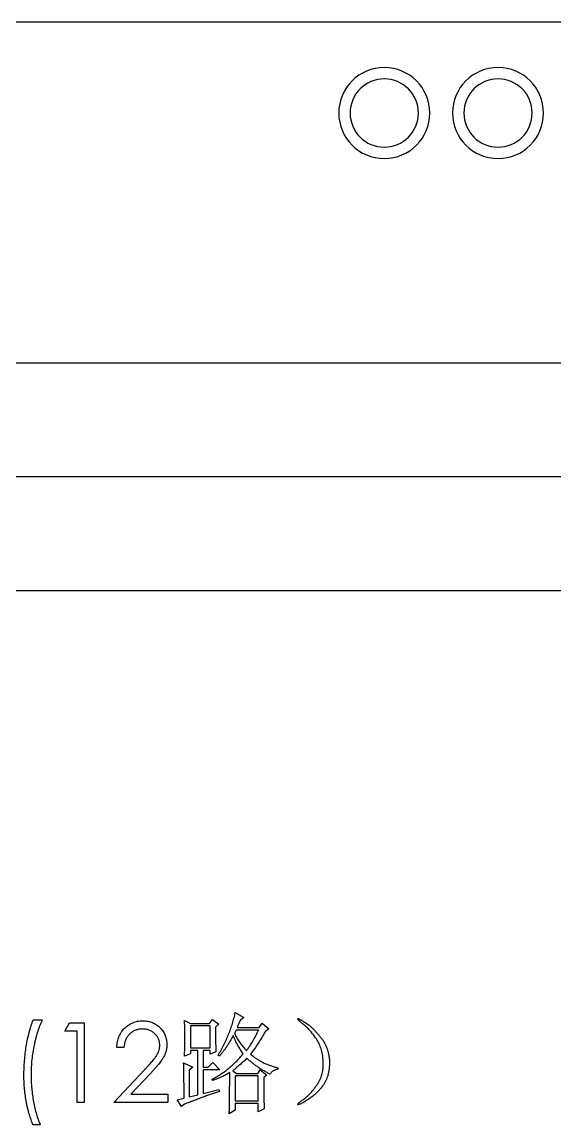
# Model space of a CAD drawing. Extents: x 248532 to 249232, y 288698 to 289998.
# Drawn here: x 249030.88 to 249054.29, y 288961.9 to 289010.38 of the extents above; entities that cross this region are included whole.
import ezdxf

# ---------------------------------------------------------------- set-up
doc = ezdxf.new("R2010")
doc.units = 0
doc.header["$MEASUREMENT"] = 0
doc.layers.add('PV-115', color=7, linetype='Continuous')

# ---------------------------------------------------------------- blocks, each defined once
blk = doc.blocks.new('Manufacturer光辉PartName智能照明控制模块Series12位ShellFrameLimitingCurrentRemarkPartTypeMinCurrent0MaxCurrent0PolesMinPower0MaxPower0LibType2DelFlgfalseUpdateDate')
at = {"layer": 'PV-115'}
for p, q in [((108, 52), (-108, 52)), ((108, 37), (-108, 37)), ((108, 32), (-108, 32)), ((108, 27), (-108, 27)), ((35.454, 8.449), (35.832, 8.238)), ((26.568, 8.135), (26.972, 8.135)), ((27.959, 7.641), (28.165, 8)), ((28.165, 8), (28.812, 8)), ((28.812, 8), (28.812, 4.5)), ((33.22, 8.111), (33.485, 7.979)), ((33.485, 7.979), (34.318, 7.979)), ((34.356, 7.865), (33.485, 7.865)), ((33.485, 7.865), (33.485, 6.902)), ((34.318, 7.979), (34.45, 8.149)), ((34.356, 6.902), (34.356, 7.865)), ((34.45, 8.149), (34.734, 7.942)), ((34.734, 7.942), (34.583, 7.811)), ((35.529, 7.799), (36.495, 7.799)), ((35.832, 8.238), (35.681, 8.124)), ((36.495, 7.799), (36.627, 7.989)), ((36.627, 7.989), (36.93, 7.743)), ((28.498, 7.641), (27.959, 7.641)), ((28.498, 4.5), (28.498, 7.641)), ((35.492, 7.686), (35.416, 7.534)), ((36.476, 7.686), (35.492, 7.686)), ((36.93, 7.743), (36.76, 7.611)), ((30.562, 6.923), (30.248, 6.923)), ((33.485, 6.902), (34.356, 6.902)), ((33.807, 6.788), (33.485, 6.788)), ((33.485, 6.788), (33.485, 6.637)), ((33.807, 4.838), (33.807, 6.788)), ((34.356, 6.788), (34.034, 6.788)), ((34.034, 6.788), (34.034, 6.049)), ((34.356, 6.618), (34.356, 6.788)), ((33.485, 6.637), (33.22, 6.542)), ((34.602, 6.732), (34.356, 6.618)), ((34.753, 6.54), (34.696, 6.577)), ((30.113, 4.5), (31.471, 5.949)), ((33.182, 6.246), (33.58, 6.052)), ((33.58, 6.052), (33.428, 5.917)), ((33.428, 5.917), (33.428, 4.743)), ((34.034, 6.049), (34.261, 6.049)), ((34.772, 5.936), (34.034, 5.936)), ((34.034, 5.936), (34.034, 4.895)), ((34.261, 6.049), (34.469, 6.258)), ((34.469, 6.258), (34.772, 5.936)), ((35.34, 5.893), (35.51, 5.78)), ((36.438, 5.78), (36.552, 5.932)), ((36.552, 5.932), (36.836, 5.705)), ((37.328, 6.026), (37.328, 5.95)), ((31.738, 5.794), (30.863, 4.859)), ((34.45, 5.462), (34.431, 5.519)), ((36.457, 5.667), (35.454, 5.667)), ((35.454, 5.667), (35.454, 4.569)), ((35.51, 5.78), (36.438, 5.78)), ((36.457, 4.569), (36.457, 5.667)), ((36.836, 5.705), (36.703, 5.592)), ((30.863, 4.859), (32.491, 4.859)), ((32.491, 4.859), (32.491, 4.5)), ((34.034, 4.895), (34.734, 5.065)), ((34.734, 5.065), (34.753, 4.989)), ((28.812, 4.5), (28.498, 4.5)), ((32.491, 4.5), (30.113, 4.5)), ((32.898, 4.611), (33.201, 4.686)), ((33.087, 4.327), (32.898, 4.611)), ((33.22, 4.421), (33.087, 4.327)), ((33.428, 4.743), (33.807, 4.838)), ((35.454, 4.569), (36.457, 4.569)), ((36.457, 4.455), (35.454, 4.455)), ((35.454, 4.455), (35.454, 4.163)), ((36.457, 4.082), (36.457, 4.455)), ((35.454, 4.163), (35.189, 4.006)), ((36.722, 4.214), (36.457, 4.082)), ((26.882, 3.513), (26.568, 3.513))]:
    blk.add_line(p, q, dxfattribs=at)
for centre, radius, start, end in [((42, 48), 2, 0, 180), ((47, 48), 2, 0, 180), ((42, 48), 1.5, 0, 180), ((47, 48), 1.5, 0, 180), ((42, 48), 2, 180, 0), ((42, 48), 1.5, 180, 0), ((47, 48), 2, 180, 0), ((47, 48), 1.5, 180, 0)]:
    blk.add_arc(centre, radius, start, end, dxfattribs=at)
for points, knots in [([(34.696, 6.577), (34.741, 6.653), (34.829, 6.803), (34.951, 7.033), (35.061, 7.264), (35.162, 7.497), (35.251, 7.733), (35.33, 7.97), (35.398, 8.208), (35.435, 8.369), (35.454, 8.449)], [0, 0, 0, 0, 0.12981, 0.257714, 0.384211, 0.509191, 0.633057, 0.756165, 0.878406, 1, 1, 1, 1]), ([(26.165, 5.682), (26.166, 5.792), (26.168, 6.01), (26.188, 6.335), (26.22, 6.656), (26.265, 6.97), (26.322, 7.278), (26.392, 7.574), (26.472, 7.86), (26.537, 8.044), (26.568, 8.135)], [0, 0, 0, 0, 0.131664, 0.262136, 0.390776, 0.518632, 0.643982, 0.765918, 0.884434, 1, 1, 1, 1]), ([(26.972, 8.135), (26.954, 8.095), (26.916, 8.013), (26.865, 7.887), (26.815, 7.757), (26.77, 7.621), (26.726, 7.48), (26.685, 7.334), (26.647, 7.184), (26.601, 6.976), (26.551, 6.711), (26.509, 6.388), (26.483, 6.059), (26.48, 5.838), (26.479, 5.727)], [0, 0, 0, 0, 0.053473, 0.108577, 0.164847, 0.222508, 0.282149, 0.343289, 0.405779, 0.470211, 0.600937, 0.732284, 0.865466, 1, 1, 1, 1]), ([(30.248, 6.923), (30.25, 6.965), (30.254, 7.047), (30.273, 7.166), (30.3, 7.28), (30.338, 7.388), (30.385, 7.49), (30.442, 7.587), (30.509, 7.678), (30.585, 7.763), (30.668, 7.84), (30.757, 7.906), (30.851, 7.963), (30.949, 8.01), (31.053, 8.045), (31.161, 8.071), (31.273, 8.087), (31.35, 8.089), (31.389, 8.09)], [0, 0, 0, 0, 0.068791, 0.135103, 0.198979, 0.261904, 0.323495, 0.385195, 0.446969, 0.509765, 0.572251, 0.633405, 0.693251, 0.752583, 0.812579, 0.873275, 0.93555, 1, 1, 1, 1]), ([(31.389, 8.09), (31.428, 8.089), (31.503, 8.087), (31.613, 8.072), (31.718, 8.048), (31.817, 8.015), (31.91, 7.97), (31.998, 7.916), (32.081, 7.854), (32.155, 7.781), (32.224, 7.703), (32.283, 7.619), (32.333, 7.533), (32.376, 7.443), (32.407, 7.349), (32.43, 7.253), (32.443, 7.152), (32.446, 7.084), (32.447, 7.049)], [0, 0, 0, 0, 0.069475, 0.136517, 0.200789, 0.26383, 0.325735, 0.387291, 0.449509, 0.512968, 0.576275, 0.63758, 0.697903, 0.757172, 0.816599, 0.876653, 0.93729, 1, 1, 1, 1]), ([(33.22, 6.542), (33.223, 6.617), (33.229, 6.763), (33.234, 6.981), (33.238, 7.193), (33.239, 7.399), (33.238, 7.595), (33.234, 7.779), (33.229, 7.95), (33.223, 8.059), (33.22, 8.111)], [0, 0, 0, 0, 0.142136, 0.280644, 0.415998, 0.547763, 0.673721, 0.791212, 0.899807, 1, 1, 1, 1]), ([(34.583, 7.811), (34.583, 7.747), (34.582, 7.625), (34.584, 7.449), (34.585, 7.29), (34.587, 7.147), (34.591, 7.02), (34.593, 6.909), (34.597, 6.815), (34.6, 6.758), (34.602, 6.732)], [0, 0, 0, 0, 0.177873, 0.34017, 0.487537, 0.619982, 0.737511, 0.840113, 0.927837, 1, 1, 1, 1]), ([(35.681, 8.124), (35.677, 8.117), (35.669, 8.1), (35.656, 8.073), (35.641, 8.041), (35.623, 8.003), (35.603, 7.96), (35.58, 7.911), (35.556, 7.857), (35.539, 7.819), (35.529, 7.799)], [0, 0, 0, 0, 0.067404, 0.152313, 0.252113, 0.368581, 0.502548, 0.651414, 0.816959, 1, 1, 1, 1]), ([(38.482, 7.908), (38.459, 7.926), (38.417, 7.96), (38.357, 8.007), (38.308, 8.05), (38.267, 8.086), (38.237, 8.118), (38.215, 8.143), (38.202, 8.162), (38.196, 8.179), (38.209, 8.19), (38.23, 8.183), (38.259, 8.173), (38.299, 8.152), (38.35, 8.125), (38.411, 8.087), (38.483, 8.041), (38.564, 7.987), (38.652, 7.927), (38.739, 7.857), (38.826, 7.78), (38.914, 7.697), (39, 7.606), (39.088, 7.509), (39.173, 7.403), (39.259, 7.293), (39.339, 7.176), (39.409, 7.053), (39.467, 6.925), (39.514, 6.791), (39.55, 6.653), (39.576, 6.51), (39.59, 6.362), (39.592, 6.21), (39.585, 6.06), (39.568, 5.915), (39.543, 5.777), (39.507, 5.646), (39.461, 5.522), (39.406, 5.405), (39.342, 5.295), (39.292, 5.227), (39.266, 5.193)], [0, 0, 0, 0, 0.021469, 0.040204, 0.056431, 0.069806, 0.080596, 0.088831, 0.09451, 0.098016, 0.100593, 0.105302, 0.11287, 0.123879, 0.138309, 0.155969, 0.177083, 0.201603, 0.228345, 0.255987, 0.284607, 0.314525, 0.345424, 0.377715, 0.411342, 0.446084, 0.481279, 0.516134, 0.550968, 0.585729, 0.621049, 0.656789, 0.693531, 0.731328, 0.768812, 0.804936, 0.839514, 0.872947, 0.905634, 0.937429, 0.968825, 1, 1, 1, 1]), ([(38.482, 4.663), (38.505, 4.679), (38.553, 4.714), (38.622, 4.773), (38.692, 4.841), (38.764, 4.916), (38.835, 5), (38.909, 5.09), (38.982, 5.19), (39.057, 5.294), (39.127, 5.406), (39.187, 5.524), (39.235, 5.647), (39.274, 5.773), (39.301, 5.905), (39.318, 6.041), (39.323, 6.181), (39.319, 6.323), (39.305, 6.464), (39.287, 6.602), (39.259, 6.733), (39.225, 6.858), (39.183, 6.976), (39.136, 7.089), (39.08, 7.195), (38.997, 7.326), (38.889, 7.475), (38.757, 7.64), (38.622, 7.784), (38.528, 7.868), (38.482, 7.908)], [0, 0, 0, 0, 0.022636, 0.046687, 0.072365, 0.099748, 0.128641, 0.159595, 0.192161, 0.226594, 0.261702, 0.296578, 0.331251, 0.366116, 0.401501, 0.437528, 0.47442, 0.51241, 0.550362, 0.587038, 0.622241, 0.65644, 0.689599, 0.721802, 0.75337, 0.784414, 0.844148, 0.899723, 0.951616, 1, 1, 1, 1]), ([(31.373, 7.731), (31.346, 7.73), (31.292, 7.729), (31.213, 7.719), (31.138, 7.702), (31.066, 7.679), (30.997, 7.649), (30.933, 7.613), (30.872, 7.569), (30.814, 7.519), (30.761, 7.464), (30.715, 7.402), (30.674, 7.335), (30.639, 7.264), (30.61, 7.186), (30.588, 7.103), (30.571, 7.015), (30.565, 6.954), (30.562, 6.923)], [0, 0, 0, 0, 0.064439, 0.126547, 0.186887, 0.245878, 0.304041, 0.362191, 0.420976, 0.48066, 0.5406, 0.600689, 0.661936, 0.724443, 0.789038, 0.856314, 0.926352, 1, 1, 1, 1]), ([(32.132, 7.021), (32.132, 7.045), (32.131, 7.092), (32.12, 7.161), (32.103, 7.228), (32.079, 7.292), (32.047, 7.354), (32.009, 7.412), (31.964, 7.469), (31.913, 7.522), (31.857, 7.571), (31.797, 7.614), (31.734, 7.65), (31.668, 7.679), (31.599, 7.703), (31.526, 7.719), (31.451, 7.729), (31.399, 7.73), (31.373, 7.731)], [0, 0, 0, 0, 0.061965, 0.122122, 0.180988, 0.239933, 0.299906, 0.359989, 0.421776, 0.486576, 0.551535, 0.615018, 0.677259, 0.73973, 0.80305, 0.866495, 0.931973, 1, 1, 1, 1]), ([(35.359, 7.447), (35.335, 7.402), (35.289, 7.314), (35.216, 7.186), (35.143, 7.063), (35.067, 6.947), (34.991, 6.836), (34.913, 6.732), (34.835, 6.632), (34.78, 6.57), (34.753, 6.54)], [0, 0, 0, 0, 0.138802, 0.27373, 0.404554, 0.530617, 0.653662, 0.772766, 0.888196, 1, 1, 1, 1]), ([(35.794, 6.634), (35.754, 6.695), (35.672, 6.82), (35.56, 7.018), (35.454, 7.227), (35.391, 7.373), (35.359, 7.447)], [0, 0, 0, 0, 0.2384106, 0.4849628, 0.7382722, 1, 1, 1, 1]), ([(35.416, 7.534), (35.45, 7.468), (35.518, 7.335), (35.642, 7.143), (35.784, 6.955), (35.891, 6.837), (35.946, 6.777)], [0, 0, 0, 0, 0.2396811, 0.4847259, 0.7381833, 1, 1, 1, 1]), ([(35.946, 6.777), (35.993, 6.843), (36.09, 6.978), (36.225, 7.197), (36.355, 7.434), (36.435, 7.6), (36.476, 7.686)], [0, 0, 0, 0, 0.230741, 0.473718, 0.730101, 1, 1, 1, 1]), ([(36.76, 7.611), (36.712, 7.524), (36.616, 7.351), (36.459, 7.101), (36.294, 6.859), (36.175, 6.706), (36.116, 6.629)], [0, 0, 0, 0, 0.253515, 0.50463, 0.753014, 1, 1, 1, 1]), ([(31.471, 5.949), (31.504, 5.983), (31.567, 6.049), (31.657, 6.146), (31.738, 6.236), (31.81, 6.318), (31.871, 6.395), (31.926, 6.463), (31.97, 6.526), (32.018, 6.599), (32.064, 6.687), (32.104, 6.796), (32.128, 6.908), (32.131, 6.983), (32.132, 7.021)], [0, 0, 0, 0, 0.110803, 0.212829, 0.306101, 0.390647, 0.466924, 0.534481, 0.593587, 0.644557, 0.7362, 0.825024, 0.911986, 1, 1, 1, 1]), ([(32.447, 7.049), (32.445, 7.001), (32.442, 6.904), (32.413, 6.762), (32.368, 6.624), (32.314, 6.514), (32.259, 6.424), (32.21, 6.351), (32.153, 6.272), (32.086, 6.187), (32.012, 6.097), (31.929, 6), (31.837, 5.899), (31.772, 5.829), (31.738, 5.794)], [0, 0, 0, 0, 0.098702, 0.195672, 0.292422, 0.391343, 0.444462, 0.504229, 0.570352, 0.642546, 0.722288, 0.807921, 0.90047, 1, 1, 1, 1]), ([(34.431, 5.519), (34.496, 5.553), (34.624, 5.621), (34.809, 5.736), (34.988, 5.861), (35.162, 5.995), (35.329, 6.14), (35.492, 6.294), (35.648, 6.459), (35.745, 6.576), (35.794, 6.634)], [0, 0, 0, 0, 0.122928, 0.245561, 0.36825, 0.492215, 0.616627, 0.742712, 0.870487, 1, 1, 1, 1]), ([(35.965, 6.441), (35.945, 6.421), (35.904, 6.381), (35.839, 6.32), (35.769, 6.256), (35.694, 6.189), (35.613, 6.119), (35.526, 6.047), (35.436, 5.97), (35.372, 5.919), (35.34, 5.893)], [0, 0, 0, 0, 0.100227, 0.207051, 0.321119, 0.443025, 0.571043, 0.706934, 0.850058, 1, 1, 1, 1]), ([(36.987, 5.742), (36.941, 5.765), (36.85, 5.81), (36.717, 5.885), (36.585, 5.964), (36.456, 6.049), (36.329, 6.138), (36.205, 6.234), (36.083, 6.334), (36.004, 6.405), (35.965, 6.441)], [0, 0, 0, 0, 0.122656, 0.245931, 0.369232, 0.49351, 0.618615, 0.744582, 0.871683, 1, 1, 1, 1]), ([(36.116, 6.629), (36.161, 6.592), (36.249, 6.519), (36.39, 6.421), (36.534, 6.33), (36.683, 6.251), (36.837, 6.179), (36.996, 6.118), (37.16, 6.065), (37.271, 6.039), (37.328, 6.026)], [0, 0, 0, 0, 0.126525, 0.251998, 0.37592, 0.499795, 0.623454, 0.748289, 0.873152, 1, 1, 1, 1]), ([(33.201, 4.686), (33.201, 4.734), (33.201, 4.826), (33.201, 4.962), (33.2, 5.091), (33.2, 5.215), (33.199, 5.333), (33.198, 5.445), (33.198, 5.551), (33.196, 5.652), (33.195, 5.746), (33.193, 5.835), (33.192, 5.918), (33.191, 5.995), (33.188, 6.066), (33.186, 6.131), (33.184, 6.19), (33.183, 6.228), (33.182, 6.246)], [0, 0, 0, 0, 0.090815, 0.177584, 0.260757, 0.340334, 0.415865, 0.487799, 0.555687, 0.620433, 0.680683, 0.737787, 0.790845, 0.840307, 0.885735, 0.927567, 0.965805, 1, 1, 1, 1]), ([(35.208, 5.821), (35.184, 5.805), (35.137, 5.772), (35.06, 5.726), (34.975, 5.681), (34.884, 5.636), (34.786, 5.591), (34.681, 5.547), (34.568, 5.504), (34.49, 5.476), (34.45, 5.462)], [0, 0, 0, 0, 0.1003977, 0.2066792, 0.3205081, 0.4413654, 0.5697586, 0.7054566, 0.8493555, 1, 1, 1, 1]), ([(35.189, 4.006), (35.19, 4.06), (35.193, 4.173), (35.198, 4.353), (35.2, 4.551), (35.203, 4.769), (35.205, 5.005), (35.206, 5.26), (35.208, 5.534), (35.208, 5.723), (35.208, 5.821)], [0, 0, 0, 0, 0.088508, 0.187444, 0.296797, 0.416966, 0.54679, 0.687429, 0.838499, 1, 1, 1, 1]), ([(37.328, 5.95), (37.308, 5.948), (37.27, 5.944), (37.215, 5.931), (37.165, 5.914), (37.119, 5.89), (37.079, 5.861), (37.043, 5.826), (37.012, 5.787), (36.995, 5.757), (36.987, 5.742)], [0, 0, 0, 0, 0.1418418, 0.2758693, 0.4018984, 0.5224595, 0.6400186, 0.758433, 0.8776731, 1, 1, 1, 1]), ([(26.568, 3.513), (26.553, 3.548), (26.522, 3.621), (26.48, 3.732), (26.44, 3.849), (26.402, 3.97), (26.366, 4.096), (26.333, 4.226), (26.302, 4.361), (26.263, 4.548), (26.224, 4.787), (26.189, 5.08), (26.169, 5.379), (26.166, 5.581), (26.165, 5.682)], [0, 0, 0, 0, 0.052353, 0.106112, 0.161517, 0.218727, 0.277481, 0.338119, 0.400299, 0.464438, 0.59532, 0.728174, 0.862962, 1, 1, 1, 1]), ([(26.479, 5.727), (26.48, 5.624), (26.483, 5.421), (26.503, 5.118), (26.537, 4.82), (26.583, 4.531), (26.641, 4.252), (26.711, 3.99), (26.789, 3.744), (26.852, 3.588), (26.882, 3.513)], [0, 0, 0, 0, 0.13593, 0.269938, 0.40172, 0.532154, 0.658374, 0.778135, 0.891986, 1, 1, 1, 1]), ([(36.703, 5.592), (36.703, 5.525), (36.703, 5.395), (36.705, 5.204), (36.706, 5.02), (36.708, 4.844), (36.711, 4.676), (36.713, 4.515), (36.718, 4.362), (36.721, 4.262), (36.722, 4.214)], [0, 0, 0, 0, 0.144509, 0.283425, 0.416744, 0.544471, 0.666609, 0.78315, 0.894627, 1, 1, 1, 1]), ([(34.753, 4.989), (34.696, 4.97), (34.578, 4.93), (34.4, 4.869), (34.216, 4.802), (34.027, 4.734), (33.833, 4.661), (33.633, 4.584), (33.428, 4.504), (33.29, 4.449), (33.22, 4.421)], [0, 0, 0, 0, 0.1118507, 0.2270966, 0.3464326, 0.4695768, 0.5964273, 0.7272447, 0.8616341, 1, 1, 1, 1]), ([(39.266, 5.193), (39.24, 5.161), (39.189, 5.097), (39.107, 5.007), (39.024, 4.922), (38.939, 4.843), (38.853, 4.769), (38.764, 4.701), (38.674, 4.638), (38.583, 4.583), (38.498, 4.534), (38.422, 4.492), (38.357, 4.458), (38.304, 4.432), (38.262, 4.414), (38.231, 4.405), (38.21, 4.4), (38.196, 4.41), (38.202, 4.428), (38.215, 4.446), (38.237, 4.47), (38.268, 4.499), (38.308, 4.533), (38.357, 4.572), (38.416, 4.616), (38.459, 4.646), (38.482, 4.663)], [0, 0, 0, 0, 0.071762, 0.141865, 0.210443, 0.276772, 0.342692, 0.406947, 0.470276, 0.532514, 0.590253, 0.64053, 0.682462, 0.716619, 0.742884, 0.761424, 0.772342, 0.778654, 0.786826, 0.799719, 0.818311, 0.84232, 0.872694, 0.909234, 0.951663, 1, 1, 1, 1])]:
    blk.add_open_spline(points, degree=3, knots=knots, dxfattribs=at)

msp = doc.modelspace()

# ---------------------------------------------------------------- block references
msp.add_blockref('Manufacturer光辉PartName智能照明控制模块Series12位ShellFrameLimitingCurrentRemarkPartTypeMinCurrent0MaxCurrent0PolesMinPower0MaxPower0LibType2DelFlgfalseUpdateDate', (249004.793, 288958.385))

doc.saveas('drawing.dxf')
